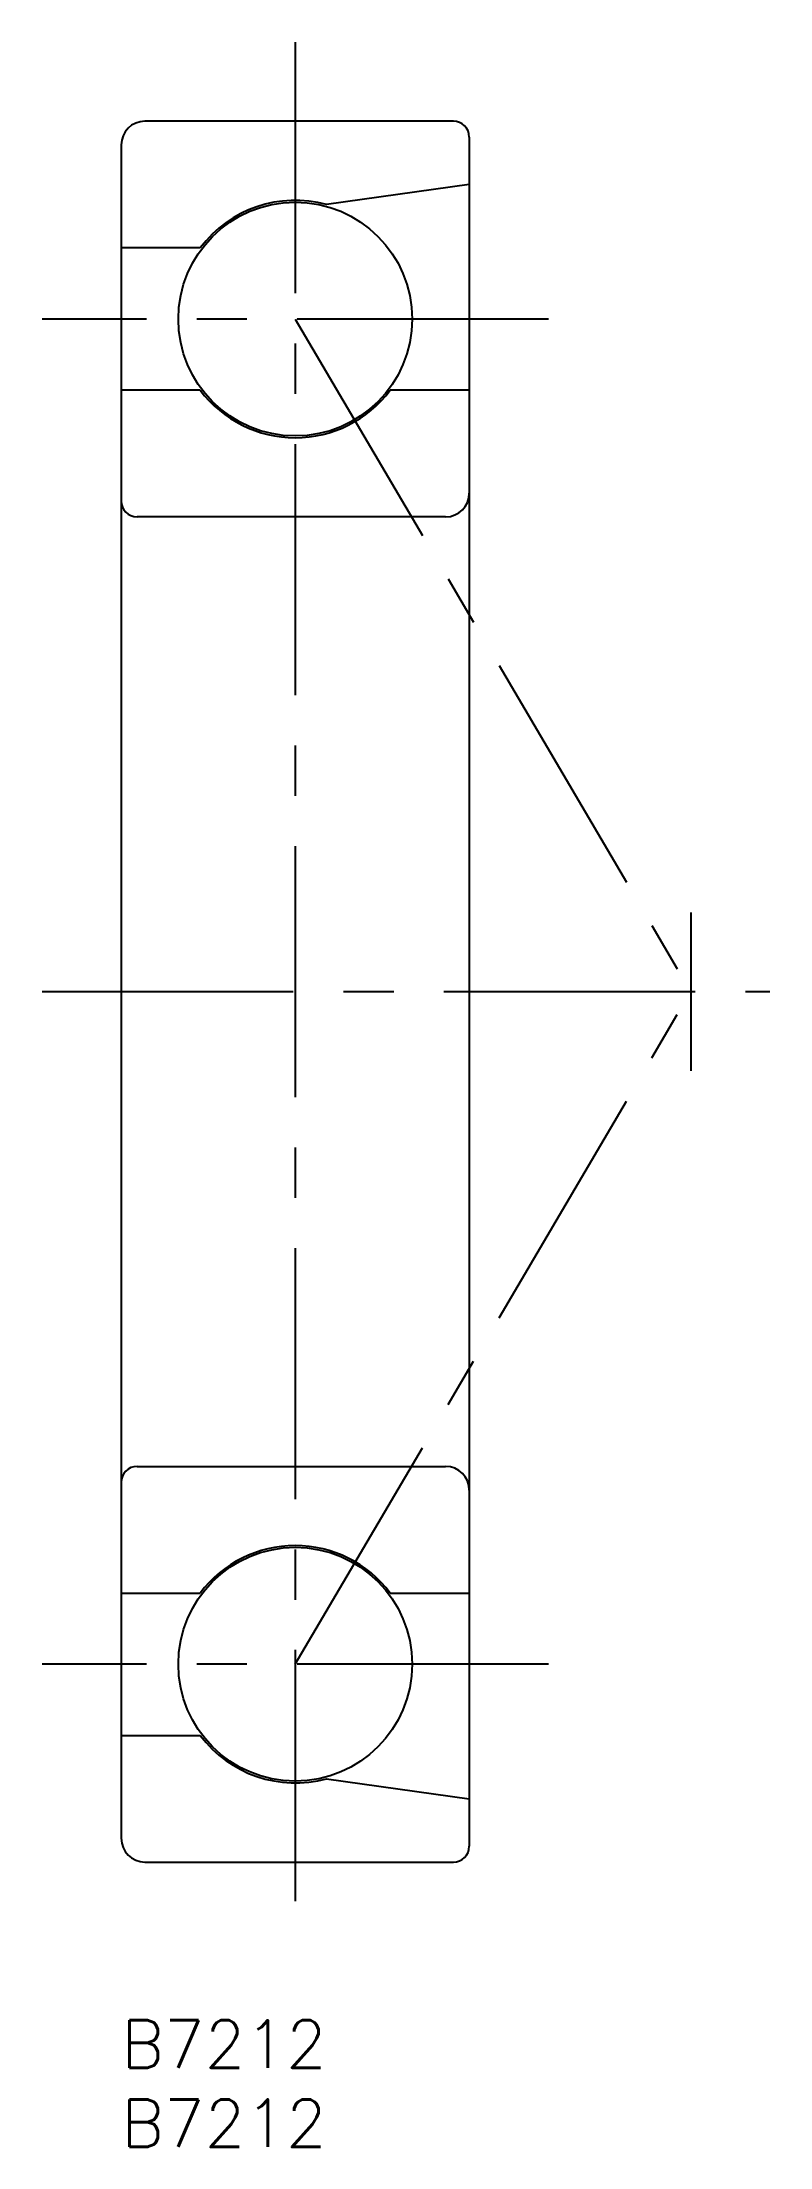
# Model space of a CAD drawing. Extents: x -5 to 41, y -8 to 125.
import ezdxf

# ---------------------------------------------------------------- set-up
doc = ezdxf.new("R2010")
doc.units = 0
doc.header["$LTSCALE"] = 0.5
doc.linetypes.add('CENTER', pattern=[50.8, 31.75, -6.35, 6.35, -6.35])
for name, color, linetype in [('MSM_CENTER', 1, 'CENTER'), ('MSM_CONTINUOUS', 7, 'CONTINUOUS'), ('MSM_PART_NUMBER', 7, 'CONTINUOUS')]:
    doc.layers.add(name, color=color, linetype=linetype)
doc.styles.get("Standard").update_dxf_attribs({"font": 'txt.shx', "height": 3, "bigfont": 'bigfont.shx'})

msp = doc.modelspace()

# ---------------------------------------------------------------- linework, layer by layer
at = {"layer": 'MSM_CENTER'}
for p, q in [((11, 125), (11, 5)), ((27, 107.5), (-5, 107.5)), ((11, 107.5), (36, 65)), ((36, 70), (36, 60)), ((-5, 65), (41, 65)), ((11, 22.5), (36, 65)), ((27, 22.5), (-5, 22.5))]:
    msp.add_line(p, q, dxfattribs=at)
at = {"layer": 'MSM_CONTINUOUS'}
for p, q in [((21, 120), (1.5, 120)), ((0, 118.5), (0, 11.5)), ((22, 119), (22, 11)), ((22, 116.003125), (12.978337, 114.734375)), ((5, 112), (0, 112)), ((5, 103), (0, 103)), ((22, 103), (17, 103)), ((20.5, 95), (1, 95)), ((1, 35), (20.5, 35)), ((0, 27), (5, 27)), ((17, 27), (22, 27)), ((0, 18), (5, 18)), ((12.978337, 15.265625), (22, 13.996875)), ((1.5, 10), (21, 10))]:
    msp.add_line(p, q, dxfattribs=at)
for centre in [(11, 107.5), (11, 22.5)]:
    msp.add_circle(centre, 7.3875, dxfattribs=at)
for centre, radius, start, end in [((1.5, 118.5), 1.5, 90, 180), ((21, 119), 1, 0, 90), ((11, 107.5), 7.5, 74.70562801, 143.13010235), ((11, 107.5), 7.5, 216.86989765, 323.13010235), ((1, 96), 1, 180, 270), ((20.5, 96.5), 1.5, 270, 0), ((1, 34), 1, 90, 180), ((20.5, 33.5), 1.5, 0, 90), ((11, 22.5), 7.5, 36.86989765, 143.13010235), ((11, 22.5), 7.5, 216.86989765, 285.29437199), ((1.5, 11.5), 1.5, 180, 270), ((21, 11), 1, 270, 0)]:
    msp.add_arc(centre, radius, start, end, dxfattribs=at)

# ---------------------------------------------------------------- texts
at = {"layer": 'MSM_PART_NUMBER'}
for p in [(0, -3), (0, -8)]:
    msp.add_text('B7212', height=3, dxfattribs=at).set_placement(p)

doc.saveas('drawing.dxf')
